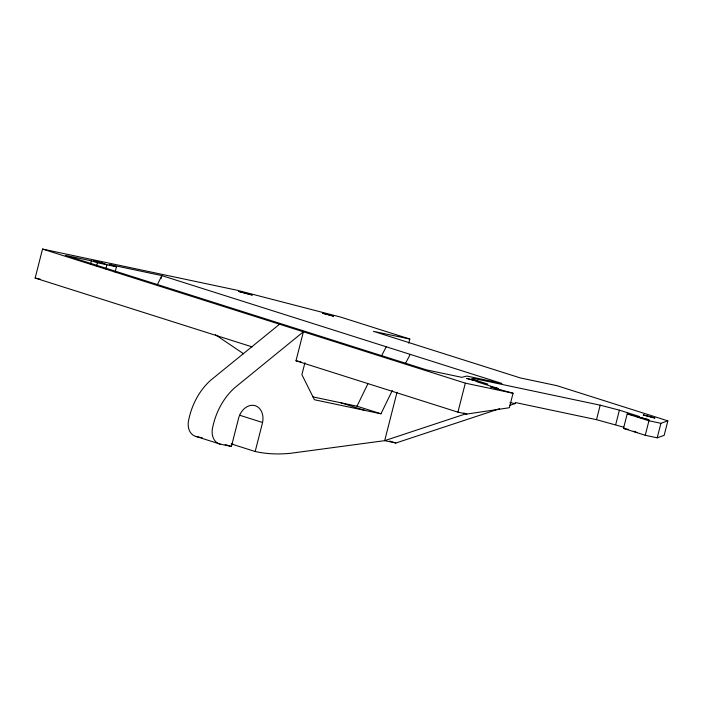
<?xml version="1.0" encoding="UTF-8"?>
<svg xmlns="http://www.w3.org/2000/svg" width="703" height="703" viewBox="0 0 703 703"><rect width="100%" height="100%" fill="white"/><g stroke="black" fill="none" stroke-linecap="round" stroke-linejoin="round"><path stroke-width="1.05" d="M252.201 346.904L35.15 278.063L42.54 249.064L236.893 290.198L340.577 317.071L409.805 339.031L408.751 343.169M90.599 263.959L91.39 260.848L65.379 255.356L426.484 369.883L461.739 377.326L466.871 376.061L501.933 383.469L161.839 275.602L109.237 264.495L116.443 266.78L115.125 271.956M96.627 265.866L97.418 262.764L91.39 260.848M105.872 268.915L106.926 264.767M161.04 278.713L161.839 275.602L157.296 284.838M279.557 324.232L210.575 380.332C199.23 390.569 191.866 404.787 188.756 419.656A14.983 11.415 -72.4 0 0 196.242 436.528L220.206 444.12L231.401 446.484L238.792 417.485A15.949 12.153 -72.4 0 1 254.381 405.49A15.949 12.153 -72.4 0 1 262.571 422.503L255.18 451.511C266.789 454.085 278.845 454.507 290.655 453.277L384.682 440.658L466.528 413.584M409.805 339.031L373.434 331.341L520.44 377.968L556.811 385.648L667.85 420.869L664.15 435.368L657.208 437.82L645.24 435.289L623.491 428.391L627.19 413.891L639.15 416.422L619.396 410.157L600.195 405.174L473.506 378.416L471.388 378.891L487.82 384.102L477.188 381.852L498.234 388.531L490.589 386.852L491.098 387.133L513.058 393.232L509.367 407.731L466.871 414.041L457.925 412.151L295.989 360.788L303.388 331.79L234.53 387.924C223.194 398.162 215.83 412.38 212.71 427.257A14.983 11.415 -72.4 0 0 220.206 444.12M304.944 362.686L301.895 374.646L314.417 399.743L380.964 413.795L392.3 390.49M397.002 392.318L384.682 440.658L395.868 443.022L499.481 408.751M457.925 412.151L465.316 383.144L42.54 249.064M472.978 380.49L473.506 378.416M509.842 405.323L515.018 403.61L515.299 402.529L596.504 419.682L624.018 427.292M596.504 419.682L600.195 405.174M615.696 424.656L619.396 410.157M645.24 435.289L648.939 420.789L627.19 413.891M657.208 437.82L660.908 423.32L667.85 420.869M312.94 396.887L357.001 406.193L367.862 383.856M381.474 355.938L386.255 346.755M405.438 363.53L410.218 354.356M634.405 431.326L635.459 431.537M97.418 262.764L116.443 266.78M35.15 278.063L40.124 279.117M648.939 420.789L660.908 423.32M465.316 383.144L513.058 393.232M509.93 402.538L515.018 403.61M623.491 428.391L628.473 429.445M295.989 360.788L300.963 361.843M196.242 436.528L202.35 437.811M233.291 444.349L231.217 443.909L255.18 451.511M637.173 432.503L633.385 431.299M463.813 413.074L466.871 414.041M357.001 406.193L380.964 413.795M340.779 402.766L364.734 410.367M389.62 441.036L395.868 443.022M239.653 415.236L262.571 422.503M225.145 444.507L231.401 446.484M215.399 334.725L243.554 353.776M93.877 260.918L104.958 263.871L93.877 260.918M238.897 291.49L252.131 295.014L238.897 291.49M322.8 313.292L333.574 316.165L322.8 313.292M466.687 378.425L478.172 381.474L466.687 378.425M643.315 414.963L654.792 418.021L643.315 414.963M637.375 416.712L648.851 419.77L637.375 416.712"/></g></svg>
